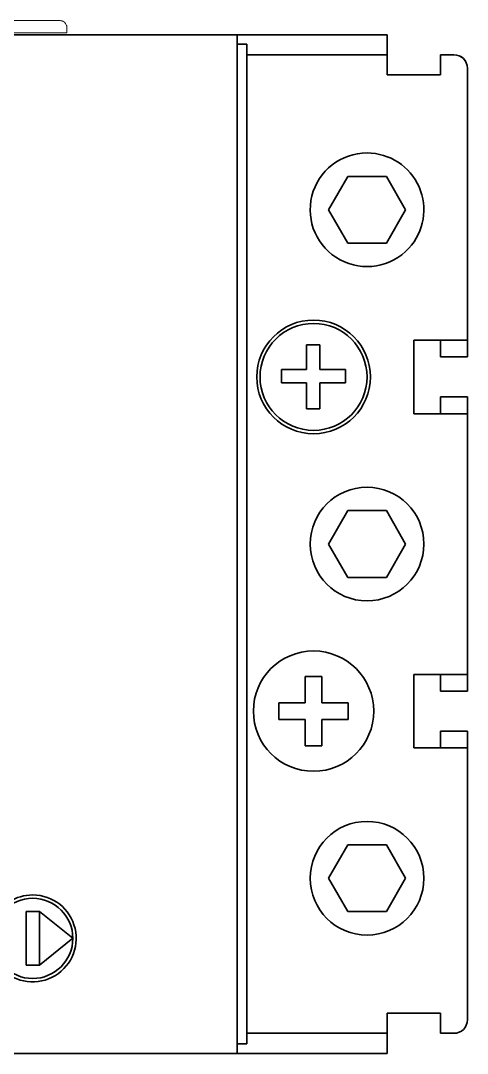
# Model space of a CAD drawing. Header units: millimetres. Extents: x -161 to 18, y -4 to 4.
# Drawn here: x 14.97 to 18.31, y -3.95 to 3.77 of the extents above; entities that cross this region are included whole.
import ezdxf

# ---------------------------------------------------------------- set-up
doc = ezdxf.new("R2010")
doc.units = ezdxf.units.MM
doc.linetypes.add('DASHSPACE', pattern=[30, 12, -18])

msp = doc.modelspace()

# ---------------------------------------------------------------- linework, layer by layer
at = {"color": 7, "linetype": 'DASHSPACE', "lineweight": 13}
for p, q in [((15.1672, 3.7716), (11.5672, 3.7716)), ((15.1672, 3.6816), (11.5672, 3.6816))]:
    msp.add_line(p, q, dxfattribs=at)
at = {"color": 7, "linetype": 'DASHSPACE', "lineweight": 13, "ltscale": 0.025}
msp.add_line((15.1672, 3.7716), (15.2672, 3.7716), dxfattribs=at)
at = {"color": 7, "linetype": 'DASHSPACE', "lineweight": 13, "ltscale": 0.01}
msp.add_line((15.3172, 3.6816), (15.3172, 3.7216), dxfattribs=at)
at = {"color": 7, "lineweight": 35}
for p, q in [((7.0322, 3.6666), (16.5922, 3.6666)), ((16.4622, 3.6666), (14.2622, 3.6666)), ((16.5922, 3.5666), (16.5922, -3.8534)), ((16.6622, 3.4966), (16.6622, -3.7834)), ((18.3122, 3.4166), (18.3122, 1.3816)), ((18.3122, -1.6684), (18.3122, -3.7034)), ((7.0322, -3.9534), (16.5922, -3.9534))]:
    msp.add_line(p, q, dxfattribs=at)
at = {"color": 7, "linetype": 'DASHSPACE', "lineweight": 13, "ltscale": 0.0375}
msp.add_line((15.3172, 3.6816), (15.1672, 3.6816), dxfattribs=at)
at = {"color": 7, "lineweight": 35, "ltscale": 0.2625}
for p, q in [((17.5122, 3.6666), (16.4622, 3.6666)), ((17.7122, 3.5166), (16.6622, 3.5166)), ((17.7122, -3.8034), (16.6622, -3.8034))]:
    msp.add_line(p, q, dxfattribs=at)
at = {"color": 7, "lineweight": 35, "ltscale": 0.28}
msp.add_line((16.5922, 3.6666), (17.7122, 3.6666), dxfattribs=at)
at = {"color": 7, "lineweight": 35, "ltscale": 0.025}
for p, q in [((16.5922, 3.6666), (16.5922, 3.5666)), ((16.6622, 3.4966), (16.6622, 3.5966)), ((17.7122, 3.5166), (17.7122, 3.4166)), ((18.2122, 3.5166), (18.1122, 3.5166)), ((18.1122, 3.5166), (18.1122, 3.4166)), ((18.1122, 3.5166), (18.2122, 3.5166)), ((17.1086, 1.3466), (17.2086, 1.3466)), ((16.9222, 1.0623), (16.9222, 1.1623)), ((17.4022, 1.1623), (17.4022, 1.0623)), ((17.1086, 0.8666), (17.2086, 0.8666)), ((15.1122, -2.8934), (15.0122, -2.8934)), ((15.0122, -3.2934), (15.1122, -3.2934)), ((17.7122, -3.7034), (17.7122, -3.8034)), ((18.1122, -3.8034), (18.1122, -3.7034)), ((16.6622, -3.8834), (16.6622, -3.7834)), ((16.5922, -3.8534), (16.5922, -3.9534)), ((18.1122, -3.8034), (18.2122, -3.8034))]:
    msp.add_line(p, q, dxfattribs=at)
at = {"color": 7, "lineweight": 35, "ltscale": 0.05}
for p, q in [((17.7122, 3.6666), (17.5122, 3.6666)), ((17.9122, 3.3666), (17.7122, 3.3666)), ((17.9122, 3.3666), (18.1122, 3.3666)), ((18.3122, 1.2566), (18.1122, 1.2566)), ((18.3122, 0.9566), (18.1122, 0.9566)), ((18.3122, 0.9566), (18.1122, 0.9566)), ((18.3122, -1.2434), (18.1122, -1.2434)), ((18.3122, -1.5434), (18.1122, -1.5434)), ((18.3122, -1.5434), (18.1122, -1.5434)), ((17.9122, -3.6534), (17.7122, -3.6534)), ((17.9122, -3.6534), (18.1122, -3.6534)), ((17.5122, -3.9534), (17.7122, -3.9534))]:
    msp.add_line(p, q, dxfattribs=at)
at = {"color": 7, "lineweight": 35, "ltscale": 0.0375}
for p, q in [((17.7122, 3.6666), (17.7122, 3.5166)), ((18.1122, 3.3666), (18.1122, 3.5166)), ((18.1122, -3.8034), (18.1122, -3.6534)), ((17.7122, -3.8034), (17.7122, -3.9534))]:
    msp.add_line(p, q, dxfattribs=at)
at = {"color": 7, "lineweight": 35, "ltscale": 0.0175}
for p, q in [((16.5922, 3.5966), (16.6622, 3.5966)), ((16.5922, -3.8834), (16.6622, -3.8834))]:
    msp.add_line(p, q, dxfattribs=at)
at = {"color": 7, "lineweight": 35, "ltscale": 0.0125}
for p, q in [((17.7122, 3.4166), (17.7122, 3.3666)), ((18.1122, 3.4166), (18.1122, 3.3666)), ((17.7122, -3.7034), (17.7122, -3.6534)), ((18.1122, -3.7034), (18.1122, -3.6534))]:
    msp.add_line(p, q, dxfattribs=at)
at = {"color": 7, "lineweight": 35, "ltscale": 0.17289}
for p, q in [((18.3122, 2.725), (18.3122, 3.4166)), ((18.3122, -3.7034), (18.3122, -3.0118))]:
    msp.add_line(p, q, dxfattribs=at)
at = {"color": 7, "lineweight": 35, "ltscale": 0.099999}
msp.add_line((17.7122, 3.3666), (18.1122, 3.3666), dxfattribs=at)
at = {"color": 7, "lineweight": 35, "ltscale": 0.18422}
for p, q in [((18.3122, 1.9882), (18.3122, 2.725)), ((18.3122, -0.5118), (18.3122, 0.225)), ((18.3122, -2.275), (18.3122, -3.0118))]:
    msp.add_line(p, q, dxfattribs=at)
at = {"color": 7, "lineweight": 35, "ltscale": 0.072169}
for p, q in [((17.4178, 2.6066), (17.2735, 2.3566)), ((17.7065, 2.6066), (17.4178, 2.6066)), ((17.8509, 2.3566), (17.7065, 2.6066)), ((17.2735, 2.3566), (17.4178, 2.1066)), ((17.7065, 2.1066), (17.8509, 2.3566)), ((17.4178, 2.1066), (17.7065, 2.1066)), ((17.4178, 0.1066), (17.2735, -0.1434)), ((17.7065, 0.1066), (17.4178, 0.1066)), ((17.8509, -0.1434), (17.7065, 0.1066)), ((17.2735, -0.1434), (17.4178, -0.3934)), ((17.7065, -0.3934), (17.8509, -0.1434)), ((17.4178, -0.3934), (17.7065, -0.3934)), ((17.4178, -2.3934), (17.2735, -2.6434)), ((17.7065, -2.3934), (17.4178, -2.3934)), ((17.8509, -2.6434), (17.7065, -2.3934)), ((17.2735, -2.6434), (17.4178, -2.8934)), ((17.7065, -2.8934), (17.8509, -2.6434)), ((17.4178, -2.8934), (17.7065, -2.8934))]:
    msp.add_line(p, q, dxfattribs=at)
at = {"color": 7, "lineweight": 35, "ltscale": 0.15164}
for p, q in [((18.3122, 1.3816), (18.3122, 1.9882)), ((18.3122, 0.225), (18.3122, 0.8316)), ((18.3122, -1.1184), (18.3122, -0.5118)), ((18.3122, -2.275), (18.3122, -1.6684))]:
    msp.add_line(p, q, dxfattribs=at)
at = {"color": 7, "lineweight": 35, "ltscale": 0.046067}
for p, q in [((17.1086, 1.3466), (17.1086, 1.1623)), ((17.2086, 1.3466), (17.2086, 1.1623))]:
    msp.add_line(p, q, dxfattribs=at)
at = {"color": 7, "lineweight": 35, "ltscale": 0.1}
for p, q in [((17.9122, 1.3816), (18.3122, 1.3816)), ((17.9122, 0.8316), (18.3122, 0.8316)), ((18.3122, 0.8316), (17.9122, 0.8316)), ((18.3122, -1.1184), (17.9122, -1.1184)), ((18.3122, -1.6684), (17.9122, -1.6684)), ((17.9122, -1.6684), (18.3122, -1.6684)), ((15.0122, -3.2934), (15.0122, -2.8934)), ((15.1122, -3.2934), (15.1122, -2.8934))]:
    msp.add_line(p, q, dxfattribs=at)
at = {"color": 7, "lineweight": 35, "ltscale": 0.1375}
for p, q in [((17.9122, 1.3816), (17.9122, 0.8316)), ((17.9122, -1.1184), (17.9122, -1.6684))]:
    msp.add_line(p, q, dxfattribs=at)
at = {"color": 7, "lineweight": 35, "ltscale": 0.03125}
for p, q in [((18.1122, 1.2566), (18.1122, 1.3816)), ((18.1122, 1.3816), (18.1122, 1.2566)), ((18.3122, 1.3816), (18.3122, 1.2566)), ((18.1122, 0.9566), (18.1122, 0.8316)), ((18.1122, 0.8316), (18.1122, 0.9566)), ((18.3122, 0.9566), (18.3122, 0.8316)), ((17.0997, -1.1334), (17.2247, -1.1334)), ((18.1122, -1.2434), (18.1122, -1.1184)), ((18.1122, -1.1184), (18.1122, -1.2434)), ((18.3122, -1.2434), (18.3122, -1.1184)), ((16.9022, -1.3309), (16.9022, -1.4559)), ((17.4222, -1.3309), (17.4222, -1.4559)), ((18.1122, -1.5434), (18.1122, -1.6684)), ((18.1122, -1.6684), (18.1122, -1.5434)), ((18.3122, -1.6684), (18.3122, -1.5434)), ((17.0997, -1.6534), (17.2247, -1.6534))]:
    msp.add_line(p, q, dxfattribs=at)
at = {"color": 7, "lineweight": 35, "ltscale": 0.046593}
msp.add_line((17.1086, 1.1623), (16.9222, 1.1623), dxfattribs=at)
at = {"color": 7, "lineweight": 35, "ltscale": 0.013912}
msp.add_line((17.2086, 1.1623), (17.2642, 1.1623), dxfattribs=at)
at = {"color": 7, "lineweight": 35, "ltscale": 0.034495}
msp.add_line((17.2642, 1.1623), (17.4022, 1.1623), dxfattribs=at)
at = {"color": 7, "lineweight": 35, "ltscale": 0.039743}
msp.add_line((16.9222, 1.0623), (17.0812, 1.0623), dxfattribs=at)
at = {"color": 7, "lineweight": 35, "ltscale": 0.00685}
msp.add_line((17.0812, 1.0623), (17.1086, 1.0623), dxfattribs=at)
at = {"color": 7, "lineweight": 35, "ltscale": 0.048933}
for p, q in [((17.1086, 1.0623), (17.1086, 0.8666)), ((17.2086, 0.8666), (17.2086, 1.0623))]:
    msp.add_line(p, q, dxfattribs=at)
at = {"color": 7, "lineweight": 35, "ltscale": 0.048407}
msp.add_line((17.2086, 1.0623), (17.4022, 1.0623), dxfattribs=at)
at = {"color": 7, "lineweight": 35, "ltscale": 0.4875}
msp.add_line((18.3122, 0.8316), (18.3122, -1.1184), dxfattribs=at)
at = {"color": 7, "lineweight": 35, "ltscale": 0.049375}
for p, q in [((17.0997, -1.3309), (17.0997, -1.1334)), ((17.2247, -1.3309), (17.2247, -1.1334)), ((17.0997, -1.3309), (16.9022, -1.3309)), ((17.0997, -1.4559), (17.0997, -1.6534)), ((17.2247, -1.4559), (17.4222, -1.4559)), ((17.2247, -1.4559), (17.2247, -1.6534))]:
    msp.add_line(p, q, dxfattribs=at)
at = {"color": 7, "lineweight": 35, "ltscale": 0.012976}
for p, q in [((17.2766, -1.3309), (17.2247, -1.3309)), ((17.0478, -1.4559), (17.0997, -1.4559))]:
    msp.add_line(p, q, dxfattribs=at)
at = {"color": 7, "lineweight": 35, "ltscale": 0.036399}
for p, q in [((17.2766, -1.3309), (17.4222, -1.3309)), ((17.0478, -1.4559), (16.9022, -1.4559))]:
    msp.add_line(p, q, dxfattribs=at)
at = {"color": 7, "lineweight": 35, "ltscale": 0.079714}
msp.add_line((15.3622, -3.0913), (15.1122, -2.8934), dxfattribs=at)
at = {"color": 7, "lineweight": 35, "ltscale": 0.080367}
msp.add_line((15.3622, -3.0913), (15.1122, -3.2934), dxfattribs=at)
at = {"color": 7, "lineweight": 35, "ltscale": 0.23}
msp.add_line((17.5122, -3.9534), (16.5922, -3.9534), dxfattribs=at)
at = {"color": 7, "lineweight": 35}
for centre, radius in [((17.1622, 1.1066), 0.425), ((17.1622, 1.1066), 0.4), ((17.1622, 1.1066), 0.4), ((17.5622, -0.1434), 0.425), ((17.1622, -1.3934), 0.45), ((17.5622, -2.6434), 0.425), ((15.0622, -3.0934), 0.3)]:
    msp.add_circle(centre, radius, dxfattribs=at)
at = {"color": 7, "linetype": 'DASHSPACE', "lineweight": 13}
msp.add_arc((15.2672, 3.7216), 0.05, 0, 90, dxfattribs=at)
at = {"color": 7, "lineweight": 35}
for centre, radius, start, end in [((18.2122, 3.4166), 0.1, 0, 90), ((18.2122, 3.4166), 0.1, 359.99999, 90), ((17.5622, 2.3566), 0.425, 90, 317.4631), ((17.5622, 2.3566), 0.425, 317.4631, 90), ((15.0622, -3.0934), 0.325, 90, 219.71514), ((15.0622, -3.0934), 0.325, 219.71514, 90), ((18.2122, -3.7034), 0.1, 270, 0), ((18.2122, -3.7034), 0.1, 269.99999, 0)]:
    msp.add_arc(centre, radius, start, end, dxfattribs=at)

doc.saveas('drawing.dxf')
